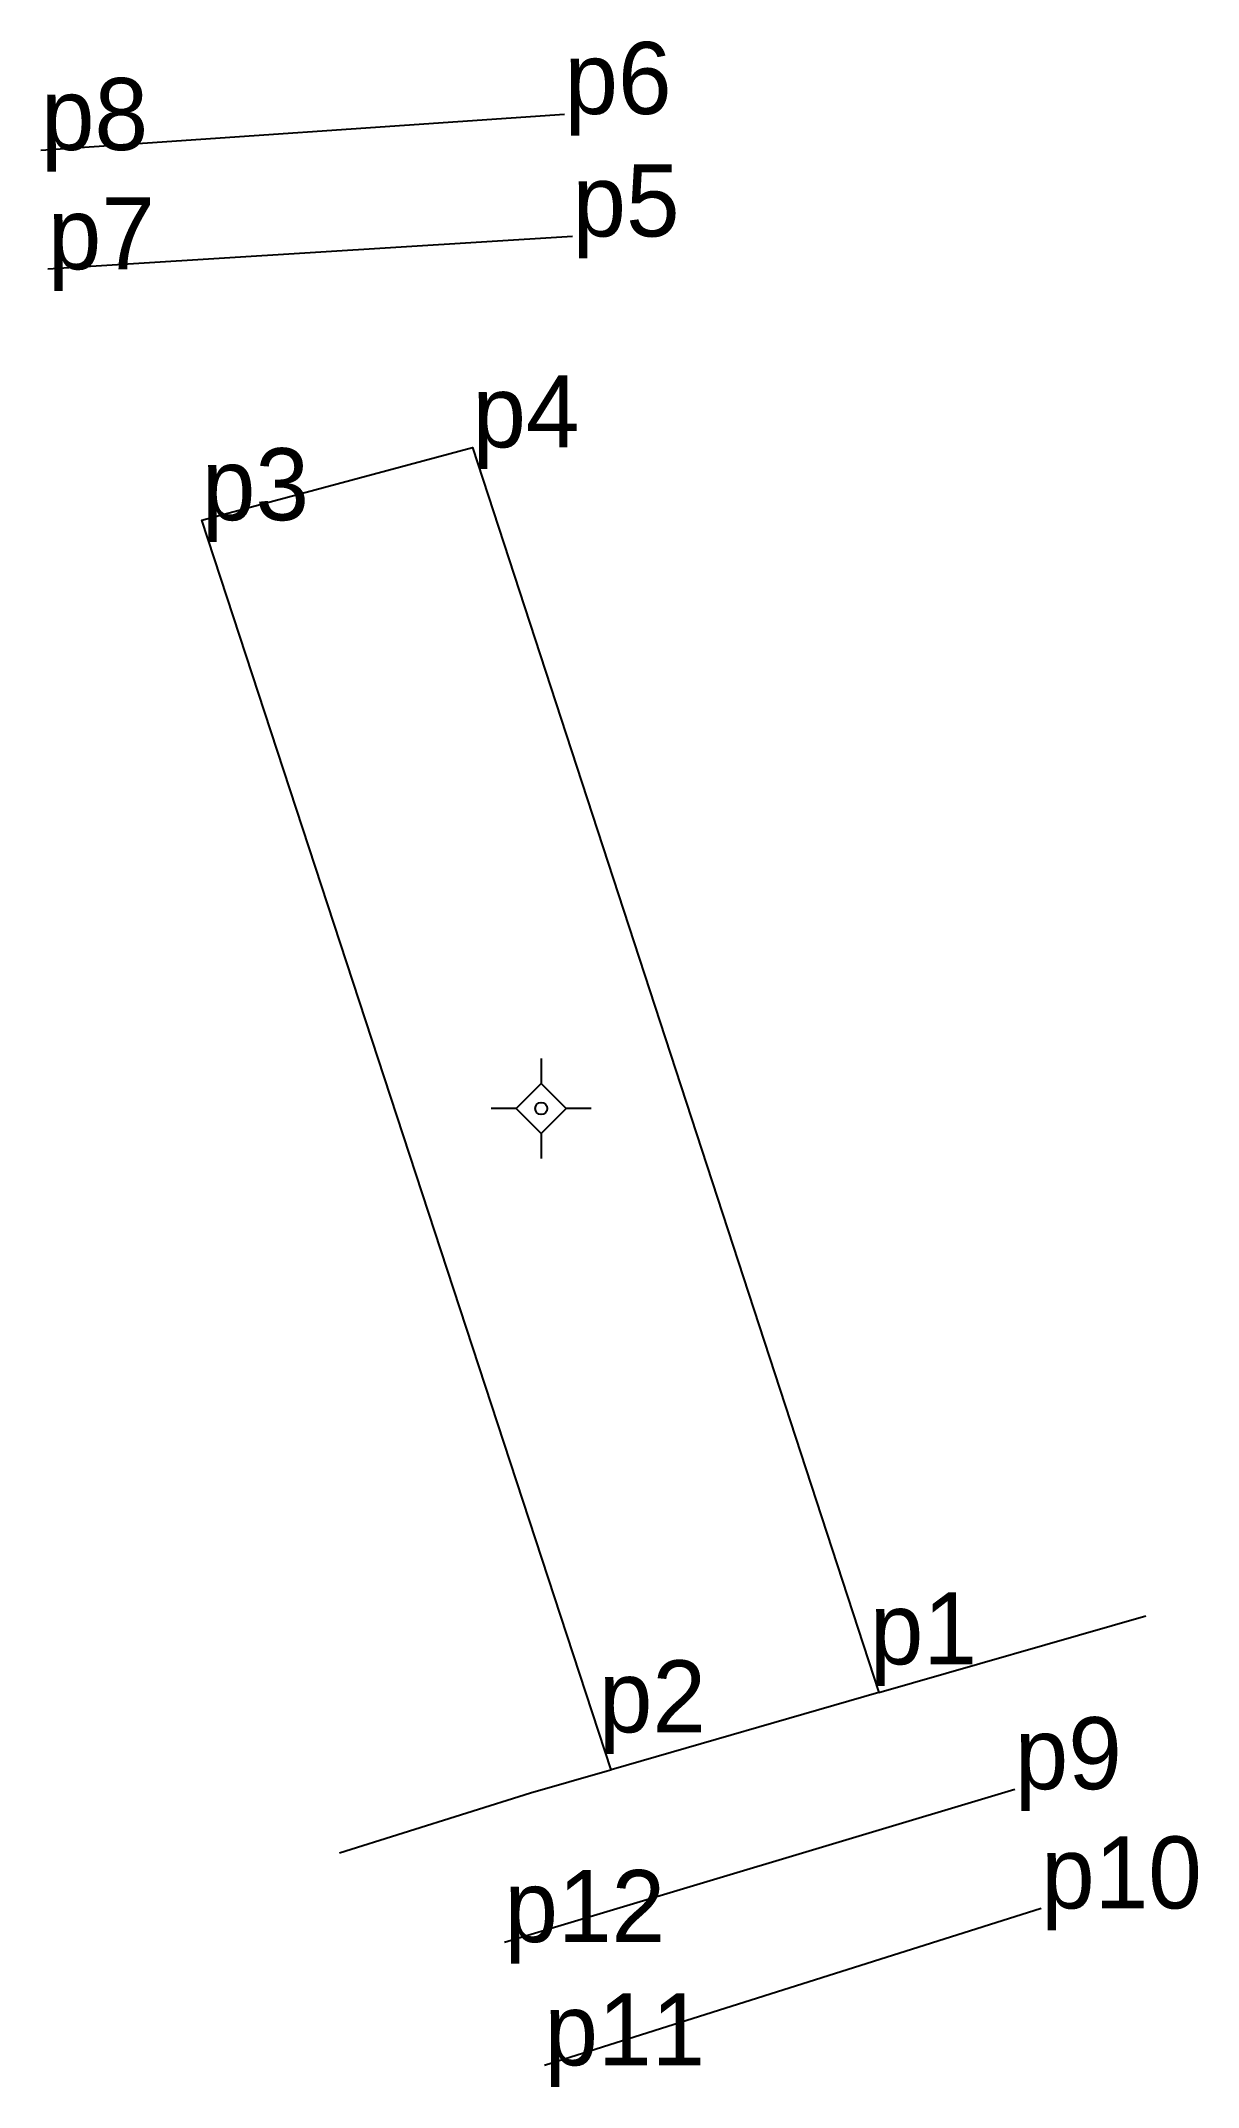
# Model space of a CAD drawing. Extents: x 549269 to 551557, y 1838315 to 1840538.
# Drawn here: x 549268.8 to 549297.7, y 1838315.1 to 1838366.2 of the extents above.
import ezdxf

# ---------------------------------------------------------------- set-up
doc = ezdxf.new("R2010")
doc.units = 0
for name, color, linetype in [('Level 22', 7, 'Continuous'), ('MocDinhThua', 7, 'Continuous'), ('NhanGiaoThongThuyHe', 7, 'Continuous'), ('SoHieuDinhThua', 7, 'Continuous'), ('TenChuLanCan', 7, 'Continuous'), ('tlbdKhungInTrang1', 7, 'Continuous')]:
    doc.layers.add(name, color=color, linetype=linetype)

msp = doc.modelspace()

# ---------------------------------------------------------------- linework, layer by layer
at = {"layer": 'Level 22'}
for p, q in [((549268.8, 1838363.47), (549281.88, 1838364.37)), ((549282.08, 1838361.31), (549268.97, 1838360.49)), ((549280.38, 1838318.69), (549293.13, 1838322.51)), ((549293.79, 1838319.53), (549281.38, 1838315.61))]:
    msp.add_line(p, q, dxfattribs=at)
at = {"layer": 'MocDinhThua'}
for p, q in [((549281.885, 1838364.37), (549281.885, 1838364.37)), ((549268.801, 1838363.468), (549268.801, 1838363.468)), ((549282.084, 1838361.31), (549282.084, 1838361.31)), ((549268.971, 1838360.488), (549268.971, 1838360.488)), ((549279.582, 1838356.039), (549279.582, 1838356.039)), ((549272.82, 1838354.216), (549272.82, 1838354.216)), ((549289.509, 1838325.629), (549289.509, 1838325.629)), ((549282.74, 1838323.928), (549282.74, 1838323.928)), ((549293.133, 1838322.514), (549293.133, 1838322.514)), ((549293.788, 1838319.534), (549293.788, 1838319.534)), ((549280.384, 1838318.692), (549280.384, 1838318.692)), ((549281.383, 1838315.611), (549281.383, 1838315.611))]:
    msp.add_line(p, q, dxfattribs=at)
at = {"layer": 'NhanGiaoThongThuyHe'}
msp.add_line((549289.7395, 1838324.9271), (549296.41, 1838326.84), dxfattribs=at)
msp.add_lwpolyline([(549289.7395, 1838324.9272), (549283.0454, 1838322.9975), (549272.82, 1838354.22), (549279.58, 1838356.04), (549289.7395, 1838324.9272)], dxfattribs=at)
at = {"layer": 'SoHieuDinhThua'}
for p, q in [((549281.3, 1838340.77), (549281.3, 1838340.145)), ((549281.3, 1838340.145), (549280.675, 1838339.52)), ((549281.925, 1838339.52), (549281.3, 1838340.145)), ((549280.675, 1838339.52), (549280.05, 1838339.52)), ((549280.675, 1838339.52), (549281.3, 1838338.895)), ((549281.3, 1838338.895), (549281.925, 1838339.52)), ((549282.55, 1838339.52), (549281.925, 1838339.52)), ((549281.3, 1838338.895), (549281.3, 1838338.27))]:
    msp.add_line(p, q, dxfattribs=at)
msp.add_circle((549281.2998, 1838339.52), 0.15, dxfattribs=at)
at = {"layer": 'tlbdKhungInTrang1'}
for p, q in [((549281.03, 1838322.42), (549282.95, 1838322.97)), ((549282.95, 1838322.97), (549283.0454, 1838322.9975)), ((549276.26, 1838320.92), (549281.03, 1838322.42))]:
    msp.add_line(p, q, dxfattribs=at)

# ---------------------------------------------------------------- texts
at = {"layer": 'TenChuLanCan'}
for s, p in [('p6', (549281.88, 1838364.37)), ('p8', (549268.8, 1838363.47)), ('p5', (549282.08, 1838361.31)), ('p7', (549268.97, 1838360.49)), ('p4', (549279.58, 1838356.04)), ('p3', (549272.82, 1838354.22)), ('p1', (549289.51, 1838325.63)), ('p2', (549282.74, 1838323.93)), ('p9', (549293.13, 1838322.51)), ('p10', (549293.79, 1838319.53)), ('p12', (549280.38, 1838318.69)), ('p11', (549281.38, 1838315.61))]:
    msp.add_text(s, height=1.8, dxfattribs=at).set_placement(p)

doc.saveas('drawing.dxf')
